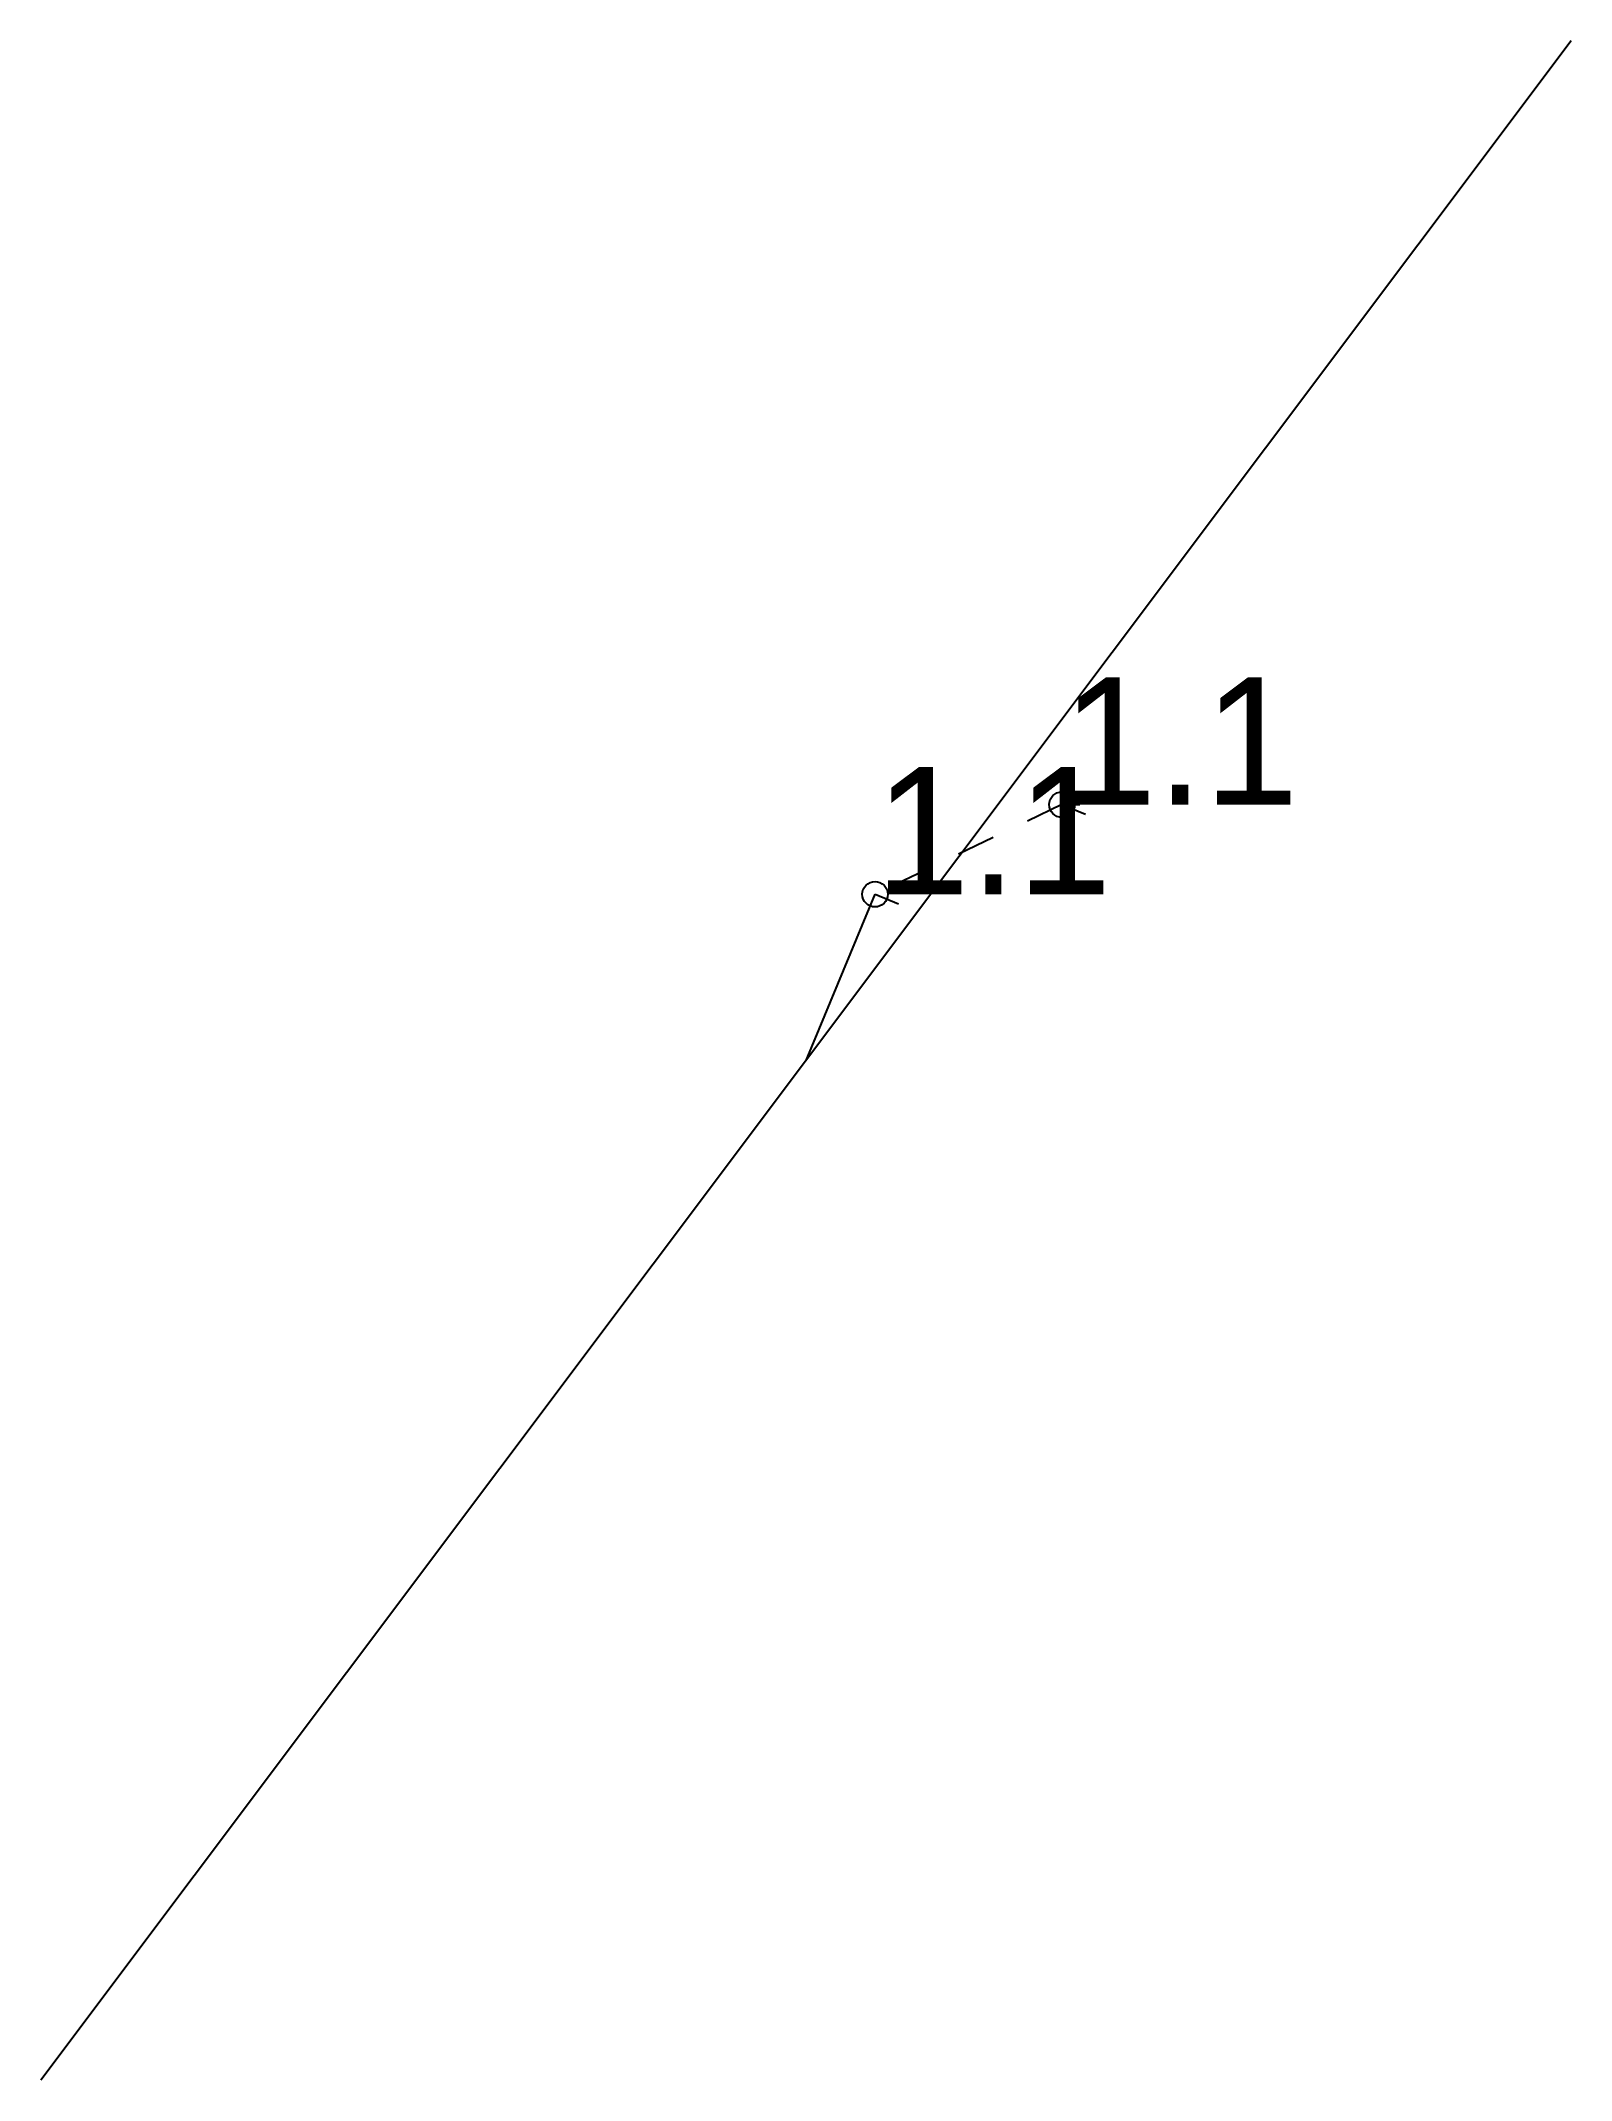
# Model space of a CAD drawing. Header units: millimetres. Extents: x 14 to 26, y 2 to 18.
import ezdxf

# ---------------------------------------------------------------- set-up
doc = ezdxf.new("R2010")
doc.units = ezdxf.units.MM
doc.linetypes.add('DASH', pattern=[0.6, 0.3, -0.3])

msp = doc.modelspace()

# ---------------------------------------------------------------- linework, layer by layer
at = {"layer": 'LGray', "color": 255, "linetype": 'DASH'}
msp.add_line((22.01, 12.01), (20.542, 11.306), dxfattribs=at)
msp.add_line((22.01, 12.01), (20.542, 11.306), dxfattribs=at)
at = {"layer": 'Red', "color": 1}
msp.add_lwpolyline([(26.01, 18.01), (13.99, 1.99)], dxfattribs=at)
at = {"layer": 'Shots', "color": 30}
msp.add_line((20, 10), (20.542, 11.306), dxfattribs=at)
at = {"layer": 'Shots', "color": 1}
msp.add_circle((22.01, 12.01), 0.1, dxfattribs=at)
msp.add_circle((22.01, 12.01), 0.1, dxfattribs=at)
at = {"layer": 'Shots', "color": 30}
msp.add_circle((20.542, 11.306), 0.1, dxfattribs=at)
at = {"layer": 'XSect', "color": 1}
for q in [(22.194, 11.934), (22.152, 12.01)]:
    msp.add_line((22.01, 12.01), q, dxfattribs=at)
at = {"layer": 'XSect', "color": 30}
msp.add_line((20.542, 11.306), (20.726, 11.23), dxfattribs=at)

# ---------------------------------------------------------------- texts
at = {"layer": 'Label'}
for p in [(22.01, 12.01), (22.01, 12.01), (20.542, 11.306)]:
    msp.add_text('1.1', height=1, dxfattribs=at).set_placement(p)

doc.saveas('drawing.dxf')
